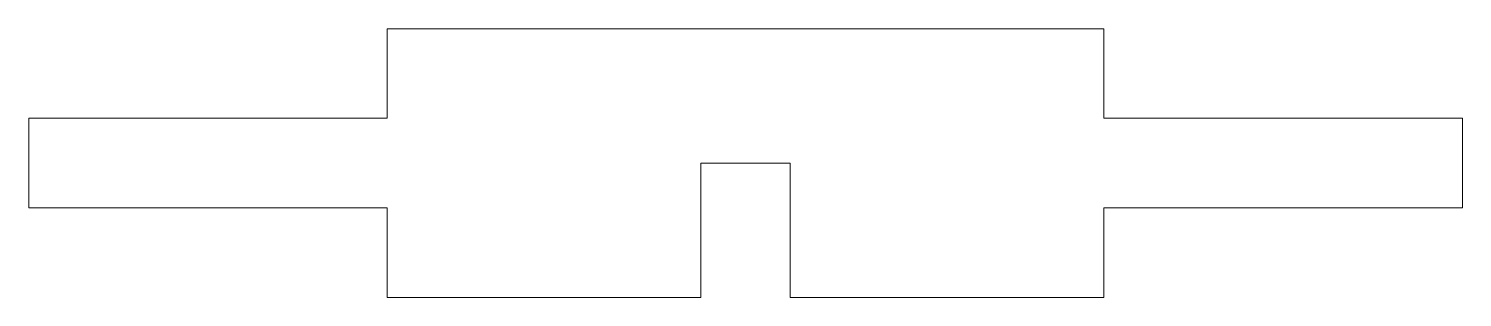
# Model space of a CAD drawing. Header units: inches. Extents: x 0.53 to 2.53, y 17.15 to 17.52.
import ezdxf

# ---------------------------------------------------------------- set-up
doc = ezdxf.new("R2010")
doc.units = ezdxf.units.IN
doc.header["$MEASUREMENT"] = 0
doc.layers.add('VISIBLE', color=7, linetype='Continuous', lineweight=0)

msp = doc.modelspace()

# ---------------------------------------------------------------- linework, layer by layer
at = {"layer": 'VISIBLE'}
for p, q in [((1.0278, 17.3958), (1.0278, 17.5208)), ((1.0278, 17.5208), (2.0278, 17.5208)), ((2.0278, 17.5208), (2.0278, 17.3958)), ((0.5278, 17.2708), (0.5278, 17.3958)), ((0.5278, 17.3958), (1.0278, 17.3958)), ((2.0278, 17.3958), (2.5278, 17.3958)), ((2.5278, 17.3958), (2.5278, 17.2708)), ((1.4653, 17.3333), (1.4653, 17.1458)), ((1.5903, 17.3333), (1.4653, 17.3333)), ((1.5903, 17.1458), (1.5903, 17.3333)), ((1.0278, 17.2708), (0.5278, 17.2708)), ((1.0278, 17.1458), (1.0278, 17.2708)), ((2.0278, 17.2708), (2.0278, 17.1458)), ((2.5278, 17.2708), (2.0278, 17.2708)), ((1.4653, 17.1458), (1.0278, 17.1458)), ((2.0278, 17.1458), (1.5903, 17.1458))]:
    msp.add_line(p, q, dxfattribs=at)

doc.saveas('drawing.dxf')
